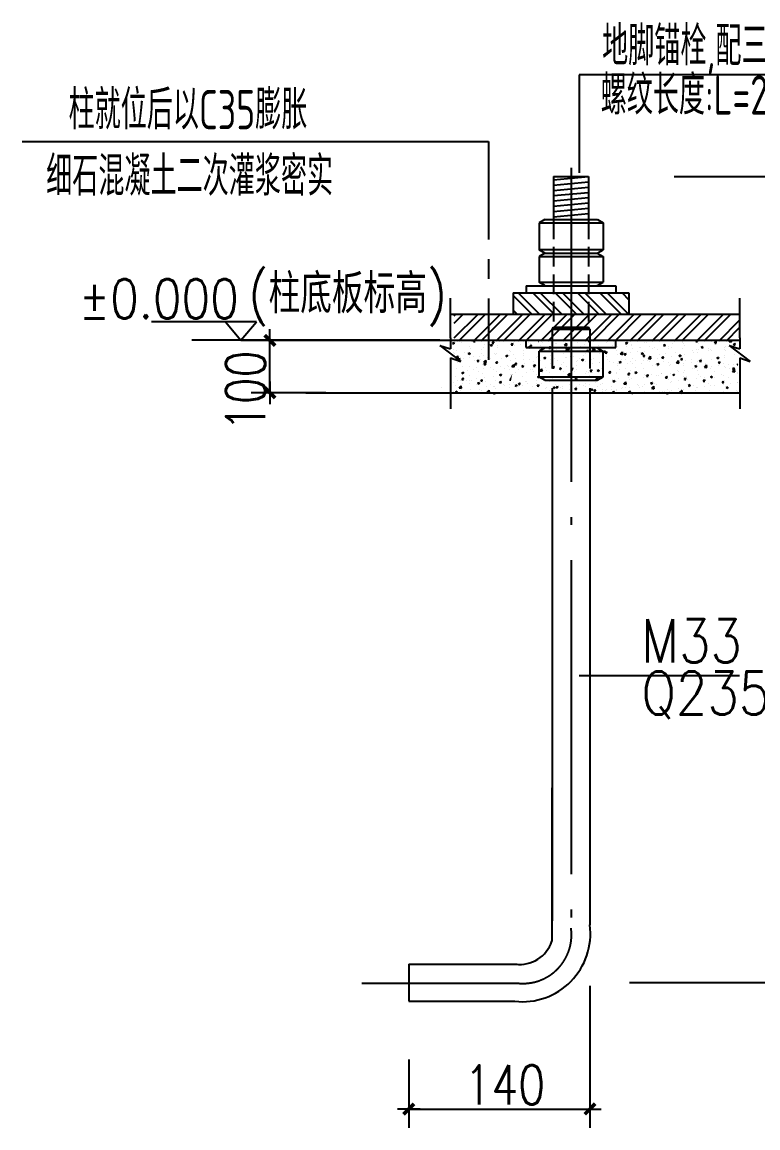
# Model space of a CAD drawing. Extents: x 2072855 to 2883818, y 17306032 to 17674225.
# Drawn here: x 2236136 to 2245516, y 17518209 to 17532295 of the extents above; entities that cross this region are included whole.
import ezdxf
from ezdxf.enums import TextEntityAlignment as Align

# ---------------------------------------------------------------- set-up
doc = ezdxf.new("R2010")
doc.units = 0
doc.header["$LTSCALE"] = 1000
doc.header["$MEASUREMENT"] = 0
for name, pattern in [('CENTER', [2, 1.25, -0.25, 0.25, -0.25]), ('CENTER3', [5, 4, -0.45, 0.1, -0.45]), ('DASH', [0.35, 0.25, -0.1]), ('DASHED', [0.75, 0.5, -0.25])]:
    doc.linetypes.add(name, pattern=pattern)
for name, color, linetype in [('1', 7, 'Continuous'), ('9', 7, 'Continuous'), ('DIMS', 3, 'Continuous'), ('HIDEN', 5, 'DASHED'), ('LAYER3', 3, 'CENTER'), ('PUB_DIM', 161, 'Continuous'), ('PUB_TEXT', 7, 'Continuous')]:
    doc.layers.add(name, color=color, linetype=linetype)
doc.styles.add('_HZDX', font='txt.shx', dxfattribs={"width": 0.8, "bigfont": 'HZDX.shx'})
doc.styles.add('_HZTXT', font='txt.shx', dxfattribs={"width": 0.8, "bigfont": 'hztxt.shx'})
doc.styles.add('TSSD_REIN', font='tssdeng.shx', dxfattribs={"width": 0.7, "bigfont": 'tssdchn.shx'})

# ---------------------------------------------------------------- blocks, each defined once
blk = doc.blocks.new('_DIMX')
blk.add_line((-150, 0), (150, 0))
at = {"const_width": 50}
blk.add_lwpolyline([(-70, -70), (70, 70)], dxfattribs=at)
blk = doc.blocks.new('*X270')
at = {"color": 0}
for p, q in [((371.2, 714.86), (374.74, 718.39)), ((371.2, 717.69), (371.91, 718.39)), ((372.15, 714.39), (376.15, 718.39)), ((374.98, 714.39), (378.98, 718.39)), ((376.4, 714.39), (380.4, 718.39)), ((379.23, 714.39), (383.23, 718.39)), ((380.64, 714.39), (384.64, 718.39)), ((383.47, 714.39), (387.47, 718.39)), ((384.88, 714.39), (388.88, 718.39)), ((387.71, 714.39), (391.71, 718.39)), ((389.13, 714.39), (393.13, 718.39)), ((391.95, 714.39), (393.2, 715.64))]:
    blk.add_line(p, q, dxfattribs=at)
blk = doc.blocks.new('*X269')
at = {"color": 0}
for p, q in [((405.35, 732.04), (409.83, 736.51)), ((405.35, 736.28), (405.59, 736.51)), ((405.35, 734.87), (407, 736.51)), ((406.24, 731.51), (411.24, 736.51)), ((409.07, 731.51), (414.07, 736.51)), ((410.49, 731.51), (415.49, 736.51)), ((413.31, 731.51), (418.31, 736.51)), ((414.73, 731.51), (419.73, 736.51)), ((417.56, 731.51), (422.56, 736.51)), ((418.97, 731.51), (423.97, 736.51)), ((421.8, 731.51), (426.8, 736.51)), ((423.21, 731.51), (428.21, 736.51)), ((426.04, 731.51), (431.04, 736.51)), ((427.46, 731.51), (432.46, 736.51)), ((430.29, 731.51), (435.29, 736.51)), ((431.7, 731.51), (436.7, 736.51)), ((434.53, 731.51), (439.53, 736.51)), ((435.94, 731.51), (440.94, 736.51)), ((438.77, 731.51), (443.77, 736.51)), ((440.18, 731.51), (445.18, 736.51)), ((443.01, 731.51), (448.01, 736.51)), ((444.43, 731.51), (449.43, 736.51)), ((447.26, 731.51), (452.26, 736.51)), ((448.67, 731.51), (453.67, 736.51)), ((451.5, 731.51), (456.5, 736.51)), ((452.91, 731.51), (457.91, 736.51)), ((455.74, 731.51), (459.66, 735.43)), ((457.16, 731.51), (459.66, 734.01))]:
    blk.add_line(p, q, dxfattribs=at)
blk = doc.blocks.new('ARROW')
at = {"layer": 'DIMS'}
blk.add_solid([(0, 0), (1.5, 0.2), (1.5, -0.2)], dxfattribs=at)
blk = doc.blocks.new('BROKENTAG')
at = {"layer": 'DIMS'}
for p, q in [((-0.85, 0), (-3, 0)), ((1.5, 2), (-1.5, -2)), ((-0.85, 0), (-1.5, -2)), ((1.5, 2), (0.85, 0)), ((3, 0), (0.85, 0))]:
    blk.add_line(p, q, dxfattribs=at)

msp = doc.modelspace()

# ---------------------------------------------------------------- linework, layer by layer
at = {"color": 0}
for p, q in [((2241623.7, 17528206.3), (2241647.1, 17528215.3)), ((2241623.7, 17528206.3), (2241640.3, 17528195.1)), ((2241640.4, 17528195), (2241647.1, 17528215.3)), ((2241653.8, 17528196.7), (2241653.8, 17528196.7)), ((2241682.1, 17528221.8), (2241682.1, 17528221.8)), ((2241737.6, 17528207.7), (2241737.6, 17528207.7)), ((2241755.2, 17528229.7), (2241755.2, 17528229.7)), ((2241835.4, 17528156.2), (2241835.4, 17528156.2)), ((2241849.9, 17528133.9), (2241849.9, 17528133.9)), ((2241864.5, 17528224.4), (2241864.5, 17528224.4)), ((2241889.8, 17528227.1), (2241892.2, 17528229.9)), ((2241889.8, 17528227.1), (2241909.8, 17528225.4)), ((2241909.8, 17528225.3), (2241909, 17528229.9)), ((2242019.1, 17528155.3), (2242019.1, 17528155.3)), ((2242030.7, 17528189.7), (2242030.7, 17528189.7)), ((2242104.9, 17528179.5), (2242128.4, 17528188.5)), ((2242104.9, 17528179.5), (2242121.6, 17528168.2)), ((2242121.6, 17528168.2), (2242128.4, 17528188.4)), ((2242130, 17528206.1), (2242146.1, 17528225.3)), ((2242130, 17528206.1), (2242150, 17528204.3)), ((2242150, 17528204.3), (2242146.2, 17528225.3)), ((2242193, 17528180.4), (2242193, 17528180.4)), ((2242198.5, 17528147.9), (2242198.5, 17528147.9)), ((2242226, 17528223.2), (2242226, 17528223.2)), ((2242364.9, 17528204), (2242364.9, 17528204)), ((2242370.2, 17528185.1), (2242386.3, 17528204.3)), ((2242370.2, 17528185.1), (2242390.2, 17528183.3)), ((2242390.2, 17528183.3), (2242386.4, 17528204.3)), ((2242410, 17528175.7), (2242410, 17528175.7)), ((2242415.4, 17528223.9), (2242415.4, 17528223.9)), ((2242493.9, 17528186.8), (2242493.9, 17528186.8)), ((2242534.1, 17528225.5), (2242534.1, 17528225.5)), ((2242549.2, 17528139.6), (2242549.2, 17528139.6)), ((2242586.2, 17528152.6), (2242609.7, 17528161.6)), ((2242586.2, 17528152.6), (2242602.9, 17528141.4)), ((2242594.2, 17528216.4), (2242594.2, 17528216.4)), ((2242602.9, 17528141.4), (2242609.7, 17528161.6)), ((2242610.4, 17528164.1), (2242626.5, 17528183.3)), ((2242610.4, 17528164.1), (2242630.4, 17528162.3)), ((2242620.7, 17528203.5), (2242620.7, 17528203.5)), ((2242630.4, 17528162.3), (2242626.6, 17528183.3)), ((2242704, 17528139.1), (2242704, 17528139.1)), ((2242713.5, 17528229.9), (2242721.1, 17528228.8)), ((2242721.1, 17528228.7), (2242721, 17528229.9)), ((2242744.5, 17528173.1), (2242744.5, 17528173.1)), ((2242773, 17528208.8), (2242773, 17528208.8)), ((2242850.6, 17528143), (2242866.7, 17528162.3)), ((2242850.6, 17528143), (2242870.6, 17528141.3)), ((2242870.6, 17528141.3), (2242866.8, 17528162.3)), ((2242875.9, 17528162.7), (2242875.9, 17528162.7)), ((2242939.8, 17528206.6), (2242939.8, 17528206.6)), ((2242951.8, 17528201.3), (2242951.8, 17528201.3)), ((2243045.1, 17528184.1), (2243045.1, 17528184.1)), ((2243048.7, 17528177.9), (2243074.8, 17528205.1)), ((2243048.7, 17528177.9), (2243078.5, 17528173.3)), ((2243067.5, 17528125.8), (2243090.9, 17528134.8)), ((2243078.5, 17528173.3), (2243074.8, 17528205.1)), ((2243084.2, 17528114.6), (2243091, 17528134.8)), ((2243090.8, 17528122), (2243106.9, 17528141.3)), ((2243110.8, 17528120.3), (2243107, 17528141.3)), ((2243130.5, 17528193.7), (2243130.5, 17528193.7)), ((2243166.3, 17528154.8), (2243166.3, 17528154.8)), ((2243219, 17528209.2), (2243219, 17528209.2)), ((2243250.1, 17528165.9), (2243250.1, 17528165.9)), ((2243309.3, 17528186.1), (2243309.3, 17528186.1)), ((2243354.6, 17528229.9), (2243365.5, 17528222.6)), ((2243365.6, 17528222.6), (2243368, 17528229.9)), ((2243376.9, 17528182.5), (2243376.9, 17528182.5)), ((2243406.1, 17528122.5), (2243432.2, 17528149.7)), ((2243435.9, 17528117.9), (2243432.2, 17528149.7)), ((2243488.1, 17528178.6), (2243488.1, 17528178.6)), ((2243556, 17528142.8), (2243556, 17528142.8)), ((2243588.4, 17528210.4), (2243588.4, 17528210.4)), ((2243666.8, 17528171), (2243666.8, 17528171)), ((2243672.3, 17528221.4), (2243672.3, 17528221.4)), ((2243707.2, 17528140.9), (2243707.2, 17528140.9)), ((2243729.9, 17528167.9), (2243729.9, 17528167.9)), ((2243830.1, 17528207), (2243853.6, 17528216)), ((2243830.1, 17528207), (2243846.8, 17528195.8)), ((2243845.6, 17528163.5), (2243845.6, 17528163.5)), ((2243846.8, 17528195.8), (2243853.6, 17528216)), ((2243901.9, 17528191.4), (2243901.9, 17528191.4)), ((2243902.5, 17528174.4), (2243902.5, 17528174.4)), ((2243922.5, 17528133.9), (2243922.5, 17528133.9)), ((2244006.3, 17528144.9), (2244006.3, 17528144.9)), ((2244024.4, 17528155.9), (2244024.4, 17528155.9)), ((2244071, 17528212.9), (2244071, 17528212.9)), ((2244097.8, 17528207.9), (2244097.8, 17528207.9)), ((2244133.1, 17528161.6), (2244133.1, 17528161.6)), ((2244178, 17528134.4), (2244178, 17528134.4)), ((2244203.1, 17528148.4), (2244203.1, 17528148.4)), ((2244311.4, 17528180.2), (2244334.8, 17528189.2)), ((2244311.4, 17528180.2), (2244328.1, 17528169)), ((2244328.1, 17528168.9), (2244334.9, 17528189.2)), ((2244344.6, 17528189.5), (2244344.6, 17528189.5)), ((2244373.3, 17528167.9), (2244373.3, 17528167.9)), ((2244381.9, 17528140.8), (2244381.9, 17528140.8)), ((2244412.8, 17528150.1), (2244412.8, 17528150.1)), ((2244428.5, 17528200.5), (2244428.5, 17528200.5)), ((2244555.3, 17528217.2), (2244555.3, 17528217.2)), ((2244560.7, 17528133.3), (2244560.7, 17528133.3)), ((2244568.6, 17528201.5), (2244568.6, 17528201.5)), ((2244582, 17528171.5), (2244582, 17528171.5)), ((2244725.7, 17528226.8), (2244728.3, 17528229.9)), ((2244725.7, 17528226.8), (2244745.7, 17528225.1)), ((2244745.8, 17528225.1), (2244744.9, 17528229.9)), ((2244755.9, 17528196.6), (2244755.9, 17528196.6)), ((2244792.7, 17528153.4), (2244816.1, 17528162.4)), ((2244792.7, 17528153.4), (2244809.3, 17528142.1)), ((2244809.4, 17528142.1), (2244816.2, 17528162.4)), ((2244889.4, 17528140.7), (2244889.4, 17528140.7)), ((2244927.9, 17528220.2), (2244927.9, 17528220.2)), ((2244965.9, 17528205.8), (2244982, 17528225.1)), ((2244965.9, 17528205.8), (2244985.9, 17528204.1)), ((2244986, 17528204), (2244982.1, 17528225)), ((2245087.1, 17528151.3), (2245087.1, 17528151.3)), ((2245100.9, 17528168.5), (2245100.9, 17528168.5)), ((2245148.7, 17528227), (2245151.5, 17528229.9)), ((2245148.7, 17528227), (2245178.5, 17528222.4)), ((2245178.5, 17528222.4), (2245177.7, 17528229.9)), ((2245184.7, 17528179.6), (2245184.7, 17528179.6)), ((2245206.1, 17528184.8), (2245222.2, 17528204)), ((2245206.1, 17528184.8), (2245226.1, 17528183)), ((2245226.2, 17528183), (2245222.3, 17528204)), ((2241635.2, 17528083), (2241635.2, 17528083)), ((2241640.1, 17528122.7), (2241640.1, 17528122.7)), ((2241649.5, 17528075.6), (2241649.5, 17528075.6)), ((2241663.5, 17528018), (2241689.6, 17528045.2)), ((2241663.5, 17528018), (2241693.3, 17528013.4)), ((2241673.9, 17527998.8), (2241673.9, 17527998.8)), ((2241678, 17528110.3), (2241678, 17528110.3)), ((2241693.3, 17528013.4), (2241689.6, 17528045.2)), ((2241696, 17527996.2), (2241712.2, 17528015.5)), ((2241696, 17527996.2), (2241716.1, 17527994.5)), ((2241705.8, 17528038), (2241705.8, 17528038)), ((2241716.1, 17527994.5), (2241712.2, 17528015.4)), ((2241768, 17528005.5), (2241768, 17528005.5)), ((2241776.4, 17528092.3), (2241776.4, 17528092.3)), ((2241813.9, 17528075.4), (2241813.9, 17528075.4)), ((2241823.6, 17528071.5), (2241847, 17528080.5)), ((2241823.6, 17528071.5), (2241840.2, 17528060.2)), ((2241840.3, 17528060.2), (2241847, 17528080.4)), ((2241845.8, 17528022.4), (2241845.8, 17528022.4)), ((2241884.5, 17528030.5), (2241884.5, 17528030.5)), ((2241936.2, 17527975.2), (2241952.4, 17527994.5)), ((2241956.3, 17527973.4), (2241952.4, 17527994.4)), ((2241963.3, 17528039), (2241963.3, 17528039)), ((2241983.6, 17527999.1), (2241983.6, 17527999.1)), ((2241987.9, 17528120.2), (2241987.9, 17528120.2)), ((2241992.7, 17528067.9), (2241992.7, 17528067.9)), ((2242015, 17528043.9), (2242015, 17528043.9)), ((2242063.3, 17528022.9), (2242063.3, 17528022.9)), ((2242071.7, 17528131.2), (2242071.7, 17528131.2)), ((2242110.4, 17528015.8), (2242110.4, 17528015.8)), ((2242158.6, 17528072.5), (2242158.6, 17528072.5)), ((2242171.5, 17528060.3), (2242171.5, 17528060.3)), ((2242188.9, 17528069), (2242188.9, 17528069)), ((2242242.1, 17528015.4), (2242242.1, 17528015.4)), ((2242304.8, 17528044.6), (2242328.3, 17528053.6)), ((2242304.8, 17528044.6), (2242321.5, 17528033.4)), ((2242321.5, 17528033.4), (2242328.3, 17528053.6)), ((2242321.9, 17528043.7), (2242321.9, 17528043.7)), ((2242350.2, 17528052.8), (2242350.2, 17528052.8)), ((2242353.9, 17528106), (2242353.9, 17528106)), ((2242360.9, 17528092.5), (2242360.9, 17528092.5)), ((2242405.8, 17528054.7), (2242405.8, 17528054.7)), ((2242420.8, 17528007.8), (2242420.8, 17528007.8)), ((2242526, 17528002.5), (2242526, 17528002.5)), ((2242529, 17528045.2), (2242529, 17528045.2)), ((2242530, 17528114), (2242530, 17528114)), ((2242532.6, 17528071.4), (2242532.6, 17528071.4)), ((2242599.6, 17528000.2), (2242599.6, 17528000.2)), ((2242699.9, 17528027.6), (2242699.9, 17528027.6)), ((2242707.8, 17528037.7), (2242707.8, 17528037.7)), ((2242744.1, 17528099.2), (2242744.1, 17528099.2)), ((2242778.4, 17527992.7), (2242778.4, 17527992.7)), ((2242786.1, 17528017.8), (2242809.6, 17528026.8)), ((2242786.1, 17528017.8), (2242802.8, 17528006.6)), ((2242802.8, 17528006.6), (2242809.6, 17528026.8)), ((2242827.9, 17528110.3), (2242827.9, 17528110.3)), ((2242866.7, 17527994.9), (2242866.7, 17527994.9)), ((2242871.8, 17528051.2), (2242871.8, 17528051.2)), ((2242886.5, 17528030.1), (2242886.5, 17528030.1)), ((2242926, 17528006.8), (2242926, 17528006.8)), ((2242954.8, 17528127), (2242954.8, 17528127)), ((2243041, 17528072.6), (2243041, 17528072.6)), ((2243065.3, 17528022.6), (2243065.3, 17528022.6)), ((2243067.5, 17528125.8), (2243084.1, 17528114.6)), ((2243078.2, 17528022.7), (2243078.2, 17528022.7)), ((2243090.8, 17528122), (2243110.8, 17528120.3)), ((2243121.3, 17528040.3), (2243121.3, 17528040.3)), ((2243162, 17528033.8), (2243162, 17528033.8)), ((2243214.9, 17528097.7), (2243214.9, 17528097.7)), ((2243244.1, 17528015), (2243244.1, 17528015)), ((2243267.4, 17527991), (2243290.8, 17528000)), ((2243267.4, 17527991), (2243284, 17527979.8)), ((2243284.1, 17527979.7), (2243290.9, 17528000)), ((2243288.8, 17528050.5), (2243288.8, 17528050.5)), ((2243316.6, 17528073.9), (2243316.6, 17528073.9)), ((2243331, 17528101), (2243347.1, 17528120.3)), ((2243331, 17528101), (2243351, 17528099.3)), ((2243351, 17528099.2), (2243347.2, 17528120.2)), ((2243382.8, 17528009.8), (2243382.8, 17528009.8)), ((2243386.9, 17528121.3), (2243386.9, 17528121.3)), ((2243396.8, 17528000.3), (2243396.8, 17528000.3)), ((2243406.1, 17528122.5), (2243435.9, 17528117.9)), ((2243422.8, 17528007.5), (2243422.8, 17528007.5)), ((2243500.3, 17528078.3), (2243500.3, 17528078.3)), ((2243511.9, 17528107.4), (2243511.9, 17528107.4)), ((2243548.8, 17528099), (2243572.2, 17528108)), ((2243548.8, 17528099), (2243565.4, 17528087.8)), ((2243551.9, 17528031.3), (2243551.9, 17528031.3)), ((2243565.4, 17528087.7), (2243572.2, 17528108)), ((2243571.2, 17528080), (2243587.3, 17528099.2)), ((2243571.2, 17528080), (2243591.2, 17528078.3)), ((2243584.2, 17528089.3), (2243584.2, 17528089.3)), ((2243591.2, 17528078.2), (2243587.4, 17528099.2)), ((2243592.1, 17528033.8), (2243592.1, 17528033.8)), ((2243601.6, 17527999.9), (2243601.6, 17527999.9)), ((2243711, 17528106), (2243711, 17528106)), ((2243725.9, 17528056.4), (2243725.9, 17528056.4)), ((2243763.5, 17528067.1), (2243789.6, 17528094.3)), ((2243763.5, 17528067.1), (2243793.3, 17528062.5)), ((2243780.4, 17527992.4), (2243780.4, 17527992.4)), ((2243787.4, 17528067.4), (2243787.4, 17528067.4)), ((2243793.3, 17528062.4), (2243789.6, 17528094.2)), ((2243811.4, 17528059), (2243827.5, 17528078.2)), ((2243811.4, 17528059), (2243831.4, 17528057.2)), ((2243831.4, 17528057.2), (2243827.6, 17528078.2)), ((2243834.4, 17528001.8), (2243834.4, 17528001.8)), ((2243897.8, 17528080), (2243897.8, 17528080)), ((2243918.2, 17528012.8), (2243918.2, 17528012.8)), ((2243982.7, 17528100.9), (2243982.7, 17528100.9)), ((2244030, 17528072.2), (2244053.5, 17528081.2)), ((2244030, 17528072.2), (2244046.7, 17528061)), ((2244045.1, 17528029.5), (2244045.1, 17528029.5)), ((2244046.7, 17528060.9), (2244053.5, 17528081.2)), ((2244051.6, 17528038), (2244067.7, 17528057.2)), ((2244051.6, 17528038), (2244071.6, 17528036.2)), ((2244067, 17528101.4), (2244067, 17528101.4)), ((2244071.6, 17528036.2), (2244067.8, 17528057.2)), ((2244120.9, 17528011.7), (2244147, 17528038.8)), ((2244120.9, 17528011.7), (2244150.7, 17528007)), ((2244150.7, 17528007), (2244147, 17528038.8)), ((2244236.8, 17528015), (2244236.8, 17528015)), ((2244240.9, 17528126.5), (2244240.9, 17528126.5)), ((2244256.5, 17528057.4), (2244256.5, 17528057.4)), ((2244291.8, 17528017), (2244307.9, 17528036.2)), ((2244291.8, 17528017), (2244311.8, 17528015.2)), ((2244305.9, 17528017.2), (2244305.9, 17528017.2)), ((2244311.8, 17528015.2), (2244308, 17528036.2)), ((2244340.4, 17528068.4), (2244340.4, 17528068.4)), ((2244408.8, 17528038.6), (2244408.8, 17528038.6)), ((2244467.2, 17528085.1), (2244467.2, 17528085.1)), ((2244501.2, 17528050.7), (2244501.2, 17528050.7)), ((2244511.3, 17528045.4), (2244534.7, 17528054.4)), ((2244511.3, 17528045.4), (2244528, 17528034.1)), ((2244528, 17528034.1), (2244534.8, 17528054.3)), ((2244532, 17527995.9), (2244548.1, 17528015.2)), ((2244532, 17527995.9), (2244552, 17527994.2)), ((2244552, 17527994.2), (2244548.2, 17528015.2)), ((2244577.9, 17528060), (2244577.9, 17528060)), ((2244674.4, 17527991.9), (2244674.4, 17527991.9)), ((2244678.7, 17528113), (2244678.7, 17528113)), ((2244696.5, 17528084.3), (2244696.5, 17528084.3)), ((2244739.4, 17528125.7), (2244739.4, 17528125.7)), ((2244751.9, 17528085.2), (2244751.9, 17528085.2)), ((2244762.5, 17528124), (2244762.5, 17528124)), ((2244772.2, 17527974.9), (2244788.3, 17527994.2)), ((2244792.2, 17527973.2), (2244788.4, 17527994.1)), ((2244801.3, 17528008.6), (2244801.3, 17528008.6)), ((2244891.8, 17528117.8), (2244891.8, 17528117.8)), ((2244918.2, 17528118.2), (2244918.2, 17528118.2)), ((2244919.7, 17527997.3), (2244919.7, 17527997.3)), ((2244923.8, 17528108.7), (2244923.8, 17528108.7)), ((2244992.6, 17528018.5), (2245016, 17528027.5)), ((2244992.6, 17528018.5), (2245009.2, 17528007.3)), ((2245009.3, 17528007.3), (2245016.1, 17528027.5)), ((2245012.8, 17528036.5), (2245012.8, 17528036.5)), ((2245088.9, 17528018.7), (2245088.9, 17528018.7)), ((2245093, 17528130.2), (2245093, 17528130.2)), ((2245096.6, 17528047.5), (2245096.6, 17528047.5)), ((2245097, 17528110.6), (2245097, 17528110.6)), ((2245223.4, 17528064.2), (2245223.4, 17528064.2)), ((2241669.8, 17527887.4), (2241669.8, 17527887.4)), ((2241688.3, 17527960.2), (2241688.3, 17527960.2)), ((2241747.3, 17527905.2), (2241747.3, 17527905.2)), ((2241811.7, 17527856), (2241811.7, 17527856)), ((2241841.8, 17527910.9), (2241841.8, 17527910.9)), ((2241895.5, 17527867), (2241895.5, 17527867)), ((2241899.8, 17527988.1), (2241899.8, 17527988.1)), ((2241926.1, 17527897.7), (2241926.1, 17527897.7)), ((2241936.2, 17527975.2), (2241956.3, 17527973.5)), ((2242010.9, 17527932.4), (2242010.9, 17527932.4)), ((2242020.9, 17527962.6), (2242047, 17527989.8)), ((2242020.9, 17527962.6), (2242050.7, 17527958)), ((2242022.3, 17527883.7), (2242022.3, 17527883.7)), ((2242023.5, 17527936.6), (2242046.9, 17527945.6)), ((2242023.5, 17527936.6), (2242040.1, 17527925.4)), ((2242040.1, 17527925.4), (2242046.9, 17527945.6)), ((2242050.7, 17527957.9), (2242047, 17527989.7)), ((2242104.8, 17527890.1), (2242104.8, 17527890.1)), ((2242144.8, 17527872.7), (2242144.8, 17527872.7)), ((2242176.4, 17527954.2), (2242192.6, 17527973.4)), ((2242176.4, 17527954.2), (2242196.5, 17527952.4)), ((2242184.9, 17527957.5), (2242184.9, 17527957.5)), ((2242196.5, 17527952.4), (2242192.6, 17527973.4)), ((2242233.8, 17527911.6), (2242233.8, 17527911.6)), ((2242283.6, 17527882.6), (2242283.6, 17527882.6)), ((2242317.7, 17527922.6), (2242317.7, 17527922.6)), ((2242340.1, 17527906.2), (2242340.1, 17527906.2)), ((2242352.7, 17527869.6), (2242352.7, 17527869.6)), ((2242356.8, 17527981.1), (2242356.8, 17527981.1)), ((2242378.3, 17527907.2), (2242404.4, 17527934.3)), ((2242378.3, 17527907.2), (2242408.1, 17527902.5)), ((2242408.1, 17527902.5), (2242404.4, 17527934.3)), ((2242416.6, 17527933.2), (2242432.8, 17527952.4)), ((2242416.6, 17527933.2), (2242436.7, 17527931.4)), ((2242436.7, 17527931.4), (2242432.8, 17527952.4)), ((2242444.5, 17527939.3), (2242444.5, 17527939.3)), ((2242462.4, 17527875), (2242462.4, 17527875)), ((2242504.7, 17527909.8), (2242528.2, 17527918.8)), ((2242504.7, 17527909.8), (2242521.4, 17527898.6)), ((2242521.4, 17527898.5), (2242528.2, 17527918.8)), ((2242521.9, 17527891), (2242521.9, 17527891)), ((2242535.4, 17527939.8), (2242535.4, 17527939.8)), ((2242615.6, 17527866.2), (2242615.6, 17527866.2)), ((2242641.1, 17527867.5), (2242641.1, 17527867.5)), ((2242656, 17527967.2), (2242656, 17527967.2)), ((2242656.8, 17527912.2), (2242673, 17527931.4)), ((2242656.8, 17527912.2), (2242676.9, 17527910.4)), ((2242676.9, 17527910.4), (2242673, 17527931.4)), ((2242695.8, 17527916.1), (2242695.8, 17527916.1)), ((2242730.7, 17527973.3), (2242730.7, 17527973.3)), ((2242735.7, 17527851.7), (2242761.8, 17527878.9)), ((2242735.7, 17527851.7), (2242765.5, 17527847.1)), ((2242739.8, 17527978.2), (2242739.8, 17527978.2)), ((2242765.5, 17527847.1), (2242761.8, 17527878.9)), ((2242778.6, 17527862.8), (2242778.6, 17527862.8)), ((2242810.9, 17527899.8), (2242810.9, 17527899.8)), ((2242819.9, 17527859.9), (2242819.9, 17527859.9)), ((2242867.8, 17527939.7), (2242867.8, 17527939.7)), ((2242897, 17527891.2), (2242913.2, 17527910.4)), ((2242897, 17527891.2), (2242917.1, 17527889.4)), ((2242917.1, 17527889.4), (2242913.2, 17527910.4)), ((2242957.1, 17527985.1), (2242957.1, 17527985.1)), ((2242986, 17527883), (2243009.4, 17527892)), ((2242986, 17527883), (2243002.7, 17527871.8)), ((2242990.1, 17527890.6), (2242990.1, 17527890.6)), ((2242998.7, 17527852.3), (2242998.7, 17527852.3)), ((2243002.7, 17527871.7), (2243009.5, 17527892)), ((2243006.2, 17527933.3), (2243006.2, 17527933.3)), ((2243036.9, 17527961.1), (2243036.9, 17527961.1)), ((2243073.9, 17527901.7), (2243073.9, 17527901.7)), ((2243135.9, 17527977.6), (2243135.9, 17527977.6)), ((2243137.2, 17527870.1), (2243153.4, 17527889.4)), ((2243137.2, 17527870.1), (2243157.3, 17527868.4)), ((2243157.3, 17527868.4), (2243153.4, 17527889.4)), ((2243200.7, 17527918.4), (2243200.7, 17527918.4)), ((2243201.5, 17527966.8), (2243201.5, 17527966.8)), ((2243206.8, 17527874.8), (2243206.8, 17527874.8)), ((2243210.8, 17527986.3), (2243210.8, 17527986.3)), ((2243314.7, 17527970), (2243314.7, 17527970)), ((2243377.4, 17527849.1), (2243393.6, 17527868.4)), ((2243378.7, 17527898.4), (2243378.7, 17527898.4)), ((2243397.5, 17527847.3), (2243393.6, 17527868.3)), ((2243412.2, 17527946.2), (2243412.2, 17527946.2)), ((2243467.3, 17527856.2), (2243490.7, 17527865.2)), ((2243467.3, 17527856.2), (2243483.9, 17527844.9)), ((2243484, 17527844.9), (2243490.8, 17527865.1)), ((2243493.5, 17527962.5), (2243493.5, 17527962.5)), ((2243496.1, 17527957.3), (2243496.1, 17527957.3)), ((2243524.7, 17527883.1), (2243524.7, 17527883.1)), ((2243547.9, 17527919.8), (2243547.9, 17527919.8)), ((2243622.9, 17527974), (2243622.9, 17527974)), ((2243672.2, 17527954.9), (2243672.2, 17527954.9)), ((2243720, 17527916.6), (2243720, 17527916.6)), ((2243721.8, 17527944.9), (2243721.8, 17527944.9)), ((2243746.3, 17527869.7), (2243746.3, 17527869.7)), ((2243748.6, 17527964.2), (2243772.1, 17527973.2)), ((2243748.6, 17527964.2), (2243765.3, 17527952.9)), ((2243765.3, 17527952.9), (2243772.1, 17527973.2)), ((2243830.1, 17527880.8), (2243830.1, 17527880.8)), ((2243851, 17527947.4), (2243851, 17527947.4)), ((2243889.7, 17527857), (2243889.7, 17527857)), ((2243893.7, 17527968.5), (2243893.7, 17527968.5)), ((2243915.3, 17527950.2), (2243915.3, 17527950.2)), ((2243957, 17527897.5), (2243957, 17527897.5)), ((2243959.2, 17527984.8), (2243959.2, 17527984.8)), ((2244029.8, 17527939.8), (2244029.8, 17527939.8)), ((2244058.8, 17527878.4), (2244058.8, 17527878.4)), ((2244062.9, 17527989.9), (2244062.9, 17527989.9)), ((2244110.6, 17527983.7), (2244110.6, 17527983.7)), ((2244137.9, 17527977.3), (2244137.9, 17527977.3)), ((2244168.4, 17527925.3), (2244168.4, 17527925.3)), ((2244208.5, 17527932.3), (2244208.5, 17527932.3)), ((2244229.9, 17527937.4), (2244253.4, 17527946.4)), ((2244229.9, 17527937.4), (2244246.6, 17527926.1)), ((2244232.8, 17527903.5), (2244232.8, 17527903.5)), ((2244246.6, 17527926.1), (2244253.4, 17527946.3)), ((2244252.3, 17527936.3), (2244252.3, 17527936.3)), ((2244316.7, 17527969.7), (2244316.7, 17527969.7)), ((2244379.1, 17527953), (2244379.1, 17527953)), ((2244387.3, 17527924.7), (2244387.3, 17527924.7)), ((2244404.7, 17527927.1), (2244404.7, 17527927.1)), ((2244478.3, 17527956.2), (2244504.4, 17527983.4)), ((2244478.3, 17527956.2), (2244508.1, 17527951.6)), ((2244487.4, 17527850.9), (2244487.4, 17527850.9)), ((2244495.5, 17527962.1), (2244495.5, 17527962.1)), ((2244508.1, 17527951.6), (2244504.4, 17527983.4)), ((2244566.1, 17527917.2), (2244566.1, 17527917.2)), ((2244573.9, 17527948.6), (2244573.9, 17527948.6)), ((2244586.3, 17527859.8), (2244586.3, 17527859.8)), ((2244590.6, 17527980.9), (2244590.6, 17527980.9)), ((2244674.2, 17527954.6), (2244674.2, 17527954.6)), ((2244682.7, 17527884.5), (2244682.7, 17527884.5)), ((2244711.2, 17527910.5), (2244734.6, 17527919.5)), ((2244711.2, 17527910.5), (2244727.8, 17527899.3)), ((2244713.2, 17527876.5), (2244713.2, 17527876.5)), ((2244727.9, 17527899.3), (2244734.7, 17527919.5)), ((2244743.7, 17527862.2), (2244743.7, 17527862.2)), ((2244744.8, 17527909.6), (2244744.8, 17527909.6)), ((2244747.8, 17527973.7), (2244747.8, 17527973.7)), ((2244772.2, 17527974.9), (2244792.2, 17527973.2)), ((2244835.7, 17527900.8), (2244861.8, 17527928)), ((2244835.7, 17527900.8), (2244865.5, 17527896.2)), ((2244853, 17527947), (2244853, 17527947)), ((2244865.5, 17527896.1), (2244861.8, 17527928)), ((2244878, 17527918), (2244878, 17527918)), ((2244915.7, 17527885.8), (2244915.7, 17527885.8)), ((2244923.6, 17527902.1), (2244923.6, 17527902.1)), ((2244924.7, 17527904.4), (2244924.7, 17527904.4)), ((2245008.5, 17527915.4), (2245008.5, 17527915.4)), ((2245012.4, 17527953.9), (2245028.5, 17527973.2)), ((2245012.4, 17527953.9), (2245032.4, 17527952.2)), ((2245032.4, 17527952.1), (2245028.6, 17527973.1)), ((2245031.8, 17527939.5), (2245031.8, 17527939.5)), ((2245073.3, 17527951.5), (2245073.3, 17527951.5)), ((2245084.8, 17527907.2), (2245084.8, 17527907.2)), ((2245102.4, 17527894.5), (2245102.4, 17527894.5)), ((2245135.3, 17527932.1), (2245135.3, 17527932.1)), ((2245153.5, 17527878), (2245153.5, 17527878)), ((2245192.5, 17527883.7), (2245215.9, 17527892.7)), ((2245192.5, 17527883.7), (2245209.1, 17527872.5)), ((2245193.1, 17527845.4), (2245219.2, 17527872.5)), ((2245209.2, 17527872.5), (2245215.9, 17527892.7)), ((2245210.5, 17527931.9), (2245210.5, 17527931.9)), ((2245222.9, 17527840.7), (2245219.2, 17527872.5)), ((2245252.6, 17527932.9), (2245260.1, 17527941.9)), ((2245252.6, 17527932.9), (2245260.1, 17527932.2)), ((2245258.7, 17527932.3), (2245258.7, 17527932.3)), ((2241665.8, 17527775.9), (2241665.8, 17527775.9)), ((2241682.1, 17527734.1), (2241682.1, 17527734.1)), ((2241723.6, 17527723.9), (2241723.6, 17527723.9)), ((2241742.1, 17527828.6), (2241765.5, 17527837.6)), ((2241742.1, 17527828.6), (2241758.7, 17527817.4)), ((2241742.5, 17527744.3), (2241758.7, 17527763.6)), ((2241742.5, 17527744.3), (2241762.5, 17527742.6)), ((2241754.2, 17527805.7), (2241754.2, 17527805.7)), ((2241762.6, 17527742.6), (2241758.7, 17527763.5)), ((2241758.8, 17527817.4), (2241765.6, 17527837.6)), ((2241807.4, 17527734.9), (2241807.4, 17527734.9)), ((2241834.4, 17527732.1), (2241834.4, 17527732.1)), ((2241837.7, 17527799.5), (2241837.7, 17527799.5)), ((2241860.9, 17527726.5), (2241860.9, 17527726.5)), ((2241934.2, 17527751.6), (2241934.2, 17527751.6)), ((2241949.5, 17527839.2), (2241949.5, 17527839.2)), ((2241982.7, 17527723.3), (2241998.9, 17527742.6)), ((2241982.7, 17527723.3), (2242002.7, 17527721.6)), ((2242002.8, 17527721.5), (2241998.9, 17527742.5)), ((2242002.8, 17527709.4), (2242002.8, 17527709.4)), ((2242006.9, 17527820.9), (2242006.9, 17527820.9)), ((2242029.7, 17527765.7), (2242029.7, 17527765.7)), ((2242039.6, 17527719), (2242039.6, 17527719)), ((2242145.7, 17527779.5), (2242145.7, 17527779.5)), ((2242176.7, 17527734.5), (2242176.7, 17527734.5)), ((2242180.8, 17527846), (2242180.8, 17527846)), ((2242218.4, 17527711.4), (2242218.4, 17527711.4)), ((2242222.9, 17527702.3), (2242239.1, 17527721.5)), ((2242223.3, 17527801.8), (2242246.8, 17527810.8)), ((2242223.3, 17527801.8), (2242240, 17527790.6)), ((2242225, 17527799.2), (2242225, 17527799.2)), ((2242229.6, 17527790.5), (2242229.6, 17527790.5)), ((2242243, 17527700.5), (2242239.1, 17527721.5)), ((2242240, 17527790.5), (2242246.8, 17527810.8)), ((2242348.7, 17527758.1), (2242348.7, 17527758.1)), ((2242356.4, 17527807.2), (2242356.4, 17527807.2)), ((2242420.3, 17527832.7), (2242420.3, 17527832.7)), ((2242517.8, 17527779.5), (2242517.8, 17527779.5)), ((2242548.2, 17527715.5), (2242548.2, 17527715.5)), ((2242563.6, 17527714), (2242563.6, 17527714)), ((2242567.9, 17527835.1), (2242567.9, 17527835.1)), ((2242651.7, 17527846.1), (2242651.7, 17527846.1)), ((2242690.5, 17527730.7), (2242690.5, 17527730.7)), ((2242691.7, 17527804.6), (2242691.7, 17527804.6)), ((2242704.6, 17527775), (2242728.1, 17527784)), ((2242704.6, 17527775), (2242721.3, 17527763.7)), ((2242721.3, 17527763.7), (2242728.1, 17527784)), ((2242743.5, 17527749), (2242743.5, 17527749)), ((2242859.6, 17527716.7), (2242859.6, 17527716.7)), ((2242863.7, 17527828.2), (2242863.7, 17527828.2)), ((2242902, 17527758.6), (2242902, 17527758.6)), ((2242938.8, 17527782.6), (2242938.8, 17527782.6)), ((2242985.8, 17527769.6), (2242985.8, 17527769.6)), ((2243028.8, 17527738.2), (2243028.8, 17527738.2)), ((2243032.8, 17527849.7), (2243032.8, 17527849.7)), ((2243093.1, 17527796.3), (2243119.2, 17527823.5)), ((2243093.1, 17527796.3), (2243122.9, 17527791.7)), ((2243112.6, 17527786.3), (2243112.6, 17527786.3)), ((2243122.9, 17527791.7), (2243119.2, 17527823.5)), ((2243134.1, 17527816.1), (2243134.1, 17527816.1)), ((2243177.5, 17527844.8), (2243177.5, 17527844.8)), ((2243185.9, 17527748.2), (2243209.3, 17527757.2)), ((2243185.9, 17527748.2), (2243202.6, 17527736.9)), ((2243202.6, 17527736.9), (2243209.4, 17527757.1)), ((2243202.7, 17527763.3), (2243202.7, 17527763.3)), ((2243324.1, 17527814.1), (2243324.1, 17527814.1)), ((2243329.4, 17527849.6), (2243329.4, 17527849.6)), ((2243356.2, 17527837.2), (2243356.2, 17527837.2)), ((2243374.6, 17527786.9), (2243374.6, 17527786.9)), ((2243377.4, 17527849.1), (2243397.5, 17527847.4)), ((2243408, 17527825.2), (2243408, 17527825.2)), ((2243446.7, 17527709.8), (2243446.7, 17527709.8)), ((2243450.5, 17527740.9), (2243476.6, 17527768)), ((2243450.5, 17527740.9), (2243480.3, 17527736.2)), ((2243480.3, 17527736.2), (2243476.6, 17527768)), ((2243534.8, 17527841.9), (2243534.8, 17527841.9)), ((2243535, 17527829.7), (2243535, 17527829.7)), ((2243543.8, 17527808.3), (2243543.8, 17527808.3)), ((2243617.6, 17527828.1), (2243633.8, 17527847.3)), ((2243617.6, 17527828.1), (2243637.7, 17527826.4)), ((2243637.7, 17527826.3), (2243633.8, 17527847.3)), ((2243658.2, 17527737.6), (2243658.2, 17527737.6)), ((2243667.2, 17527721.3), (2243690.6, 17527730.3)), ((2243667.2, 17527721.3), (2243683.8, 17527710.1)), ((2243683.9, 17527710.1), (2243690.7, 17527730.3)), ((2243706.2, 17527716.8), (2243706.2, 17527716.8)), ((2243713.7, 17527721.9), (2243713.7, 17527721.9)), ((2243713.8, 17527822.1), (2243713.8, 17527822.1)), ((2243717.7, 17527833.4), (2243717.7, 17527833.4)), ((2243742, 17527748.7), (2243742, 17527748.7)), ((2243807.9, 17527685.4), (2243834, 17527712.6)), ((2243837.7, 17527680.8), (2243834, 17527712.6)), ((2243857.8, 17527807.1), (2243874, 17527826.3)), ((2243857.8, 17527807.1), (2243877.9, 17527805.3)), ((2243868.9, 17527765.4), (2243868.9, 17527765.4)), ((2243877.9, 17527805.3), (2243874, 17527826.3)), ((2243885.6, 17527745.5), (2243885.6, 17527745.5)), ((2243892.5, 17527814.6), (2243892.5, 17527814.6)), ((2243901.5, 17527750.4), (2243901.5, 17527750.4)), ((2243948.5, 17527829.3), (2243972, 17527838.3)), ((2243948.5, 17527829.3), (2243965.2, 17527818.1)), ((2243965.2, 17527818.1), (2243972, 17527838.3)), ((2244054.8, 17527767), (2244054.8, 17527767)), ((2244071.3, 17527807), (2244071.3, 17527807)), ((2244080.4, 17527793.2), (2244080.4, 17527793.2)), ((2244096.8, 17527783.9), (2244096.8, 17527783.9)), ((2244098, 17527786.1), (2244114.2, 17527805.3)), ((2244098, 17527786.1), (2244118.1, 17527784.3)), ((2244118.1, 17527784.3), (2244114.2, 17527805.3)), ((2244164.2, 17527804.3), (2244164.2, 17527804.3)), ((2244177, 17527710.4), (2244177, 17527710.4)), ((2244228.7, 17527792.1), (2244228.7, 17527792.1)), ((2244250.1, 17527799.5), (2244250.1, 17527799.5)), ((2244291, 17527821), (2244291, 17527821)), ((2244292.1, 17527817.4), (2244292.1, 17527817.4)), ((2244338.2, 17527765.1), (2244354.4, 17527784.3)), ((2244338.2, 17527765.1), (2244358.3, 17527763.3)), ((2244358.3, 17527763.3), (2244354.4, 17527784.3)), ((2244372.3, 17527743.9), (2244372.3, 17527743.9)), ((2244400.6, 17527815.6), (2244400.6, 17527815.6)), ((2244414.4, 17527716.7), (2244414.4, 17527716.7)), ((2244428.8, 17527791.9), (2244428.8, 17527791.9)), ((2244429.8, 17527802.5), (2244453.3, 17527811.5)), ((2244429.8, 17527802.5), (2244446.5, 17527791.3)), ((2244446.5, 17527791.3), (2244453.3, 17527811.5)), ((2244498.3, 17527727.8), (2244498.3, 17527727.8)), ((2244502.5, 17527848.8), (2244502.5, 17527848.8)), ((2244565.7, 17527725.6), (2244565.7, 17527725.6)), ((2244567.6, 17527777.4), (2244567.6, 17527777.4)), ((2244569.8, 17527837.1), (2244569.8, 17527837.1)), ((2244578.4, 17527744), (2244594.6, 17527763.3)), ((2244578.4, 17527744), (2244598.5, 17527742.3)), ((2244598.5, 17527742.3), (2244594.6, 17527763.3)), ((2244607.6, 17527784.4), (2244607.6, 17527784.4)), ((2244625.1, 17527744.5), (2244625.1, 17527744.5)), ((2244739.6, 17527750.7), (2244739.6, 17527750.7)), ((2244762.9, 17527810.9), (2244762.9, 17527810.9)), ((2244786.4, 17527776.8), (2244786.4, 17527776.8)), ((2244818.6, 17527723), (2244834.8, 17527742.3)), ((2244818.6, 17527723), (2244838.7, 17527721.3)), ((2244838.7, 17527721.3), (2244834.8, 17527742.2)), ((2244836.6, 17527772.3), (2244836.6, 17527772.3)), ((2244911.1, 17527775.7), (2244934.5, 17527784.7)), ((2244911.1, 17527775.7), (2244927.7, 17527764.5)), ((2244911.6, 17527774.3), (2244911.6, 17527774.3)), ((2244920.4, 17527783.3), (2244920.4, 17527783.3)), ((2244927.8, 17527764.4), (2244934.6, 17527784.7)), ((2244958.2, 17527844.4), (2244958.2, 17527844.4)), ((2244965.1, 17527769.3), (2244965.1, 17527769.3)), ((2245047.2, 17527800), (2245047.2, 17527800)), ((2245058.8, 17527702), (2245075, 17527721.3)), ((2245078.9, 17527700.2), (2245075, 17527721.2)), ((2245080.7, 17527795.7), (2245080.7, 17527795.7)), ((2245086.1, 17527727.3), (2245086.1, 17527727.3)), ((2245143.9, 17527761.7), (2245143.9, 17527761.7)), ((2245193.1, 17527845.4), (2245222.9, 17527840.7)), ((2245250.6, 17527709.4), (2245250.6, 17527709.4)), ((2245254.7, 17527820.8), (2245254.7, 17527820.8)), ((2245258.7, 17527827.9), (2245258.7, 17527827.9)), ((2240972.7, 17527569.2), (2240972.7, 17527569.2)), ((2241487.8, 17527639.3), (2241487.8, 17527639.3)), ((2241635.5, 17527591.8), (2241635.5, 17527591.8)), ((2241639.1, 17527698.6), (2241639.1, 17527698.6)), ((2241660.6, 17527585.8), (2241684, 17527594.8)), ((2241660.6, 17527585.8), (2241677.3, 17527574.5)), ((2241661.7, 17527664.4), (2241661.7, 17527664.4)), ((2241677.3, 17527574.5), (2241684.1, 17527594.8)), ((2241707.9, 17527636.4), (2241734, 17527663.6)), ((2241707.9, 17527636.4), (2241737.7, 17527631.7)), ((2241719.3, 17527602.9), (2241719.3, 17527602.9)), ((2241737.7, 17527631.7), (2241734, 17527663.5)), ((2241752.7, 17527689.1), (2241752.7, 17527689.1)), ((2241767, 17527581.4), (2241767, 17527581.4)), ((2241829.6, 17527576.5), (2241829.6, 17527576.5)), ((2241833.6, 17527688), (2241833.6, 17527688)), ((2241846.1, 17527619.6), (2241846.1, 17527619.6)), ((2241931.5, 17527681.6), (2241931.5, 17527681.6)), ((2241942, 17527693.8), (2241965.4, 17527702.8)), ((2241942, 17527693.8), (2241958.6, 17527682.5)), ((2241958.7, 17527682.5), (2241965.5, 17527702.8)), ((2241962.3, 17527614.9), (2241962.3, 17527614.9)), ((2241998.7, 17527597.9), (2241998.7, 17527597.9)), ((2242057.6, 17527647.4), (2242057.6, 17527647.4)), ((2242065.3, 17527580.9), (2242091.4, 17527608.1)), ((2242065.3, 17527580.9), (2242095.1, 17527576.3)), ((2242095.1, 17527576.3), (2242091.4, 17527608.1)), ((2242110.2, 17527674), (2242110.2, 17527674)), ((2242141.5, 17527658.4), (2242141.5, 17527658.4)), ((2242157.6, 17527648.5), (2242157.6, 17527648.5)), ((2242172.6, 17527623), (2242172.6, 17527623)), ((2242222.9, 17527702.3), (2242242.9, 17527700.5)), ((2242268.3, 17527675.1), (2242268.3, 17527675.1)), ((2242289, 17527666.5), (2242289, 17527666.5)), ((2242344.6, 17527646.6), (2242344.6, 17527646.6)), ((2242352.9, 17527682), (2242352.9, 17527682)), ((2242391.7, 17527570.9), (2242391.7, 17527570.9)), ((2242397.2, 17527703.9), (2242397.2, 17527703.9)), ((2242423.2, 17527667), (2242446.7, 17527676)), ((2242423.2, 17527667), (2242439.9, 17527655.7)), ((2242439.9, 17527655.7), (2242446.7, 17527675.9)), ((2242463.1, 17527681.3), (2242479.3, 17527700.5)), ((2242463.1, 17527681.3), (2242483.1, 17527679.5)), ((2242467.8, 17527658.9), (2242467.8, 17527658.9)), ((2242475.5, 17527581.9), (2242475.5, 17527581.9)), ((2242483.2, 17527679.5), (2242479.3, 17527700.5)), ((2242479.8, 17527703), (2242479.8, 17527703)), ((2242513.7, 17527668.1), (2242513.7, 17527668.1)), ((2242575.9, 17527696.3), (2242575.9, 17527696.3)), ((2242602.4, 17527598.6), (2242602.4, 17527598.6)), ((2242646.5, 17527651.3), (2242646.5, 17527651.3)), ((2242683.6, 17527581.7), (2242683.6, 17527581.7)), ((2242687.7, 17527693.2), (2242687.7, 17527693.2)), ((2242703.3, 17527660.3), (2242719.5, 17527679.5)), ((2242703.3, 17527660.3), (2242723.3, 17527658.5)), ((2242723.4, 17527658.5), (2242719.5, 17527679.5)), ((2242754.7, 17527688.8), (2242754.7, 17527688.8)), ((2242813.9, 17527626.5), (2242813.9, 17527626.5)), ((2242825.3, 17527643.8), (2242825.3, 17527643.8)), ((2242855.5, 17527605.3), (2242855.5, 17527605.3)), ((2242897.7, 17527637.5), (2242897.7, 17527637.5)), ((2242904.5, 17527640.1), (2242928, 17527649.1)), ((2242904.5, 17527640.1), (2242921.2, 17527628.9)), ((2242921.2, 17527628.9), (2242928, 17527649.1)), ((2242925, 17527582.7), (2242925, 17527582.7)), ((2242933.5, 17527681.2), (2242933.5, 17527681.2)), ((2242943.5, 17527639.3), (2242959.7, 17527658.5)), ((2242943.5, 17527639.3), (2242963.5, 17527637.5)), ((2242963.6, 17527637.5), (2242959.7, 17527658.5)), ((2243004.1, 17527636.2), (2243004.1, 17527636.2)), ((2243024.5, 17527654.2), (2243024.5, 17527654.2)), ((2243024.7, 17527626.7), (2243024.7, 17527626.7)), ((2243112.2, 17527673.7), (2243112.2, 17527673.7)), ((2243120.3, 17527616.3), (2243120.3, 17527616.3)), ((2243182.8, 17527628.7), (2243182.8, 17527628.7)), ((2243183.7, 17527618.2), (2243199.9, 17527637.5)), ((2243183.7, 17527618.2), (2243203.7, 17527616.5)), ((2243198.6, 17527651.8), (2243198.6, 17527651.8)), ((2243203.8, 17527616.5), (2243199.9, 17527637.5)), ((2243236, 17527682.1), (2243236, 17527682.1)), ((2243291, 17527666.1), (2243291, 17527666.1)), ((2243315.6, 17527649.8), (2243315.6, 17527649.8)), ((2243319.9, 17527693.1), (2243319.9, 17527693.1)), ((2243358.6, 17527577.7), (2243358.6, 17527577.7)), ((2243361.6, 17527621.1), (2243361.6, 17527621.1)), ((2243370.6, 17527675.4), (2243370.6, 17527675.4)), ((2243385.8, 17527613.3), (2243409.2, 17527622.3)), ((2243385.8, 17527613.3), (2243402.4, 17527602.1)), ((2243395.8, 17527576.3), (2243395.8, 17527576.3)), ((2243402.5, 17527602.1), (2243409.3, 17527622.3)), ((2243423.9, 17527597.2), (2243440, 17527616.5)), ((2243423.9, 17527597.2), (2243443.9, 17527595.5)), ((2243444, 17527595.4), (2243440.1, 17527616.4)), ((2243469.8, 17527658.6), (2243469.8, 17527658.6)), ((2243510.9, 17527683.3), (2243510.9, 17527683.3)), ((2243535.7, 17527585.4), (2243535.7, 17527585.4)), ((2243539.7, 17527696.8), (2243539.7, 17527696.8)), ((2243540.4, 17527613.6), (2243540.4, 17527613.6)), ((2243570.1, 17527605.6), (2243570.1, 17527605.6)), ((2243591.1, 17527609.8), (2243591.1, 17527609.8)), ((2243648.5, 17527651), (2243648.5, 17527651)), ((2243653.9, 17527616.6), (2243653.9, 17527616.6)), ((2243664.1, 17527576.2), (2243680.2, 17527595.4)), ((2243664.1, 17527576.2), (2243684.1, 17527574.5)), ((2243684.2, 17527574.4), (2243680.3, 17527595.4)), ((2243709.6, 17527610.5), (2243709.6, 17527610.5)), ((2243719.2, 17527606), (2243719.2, 17527606)), ((2243780.8, 17527633.3), (2243780.8, 17527633.3)), ((2243786.4, 17527643.3), (2243786.4, 17527643.3)), ((2243807.9, 17527685.4), (2243837.7, 17527680.8)), ((2243827.3, 17527643.5), (2243827.3, 17527643.5)), ((2243867.1, 17527586.5), (2243890.5, 17527595.5)), ((2243867.1, 17527586.5), (2243883.7, 17527575.3)), ((2243881.5, 17527634), (2243881.5, 17527634)), ((2243883.8, 17527575.2), (2243890.5, 17527595.5)), ((2243897.9, 17527598.5), (2243897.9, 17527598.5)), ((2243908.5, 17527560.2), (2243920.4, 17527574.4)), ((2243923.1, 17527560.2), (2243920.5, 17527574.4)), ((2243981.7, 17527676.8), (2243981.7, 17527676.8)), ((2243992.3, 17527661.1), (2243992.3, 17527661.1)), ((2244006.1, 17527635.9), (2244006.1, 17527635.9)), ((2244050.7, 17527655.5), (2244050.7, 17527655.5)), ((2244076.1, 17527672.2), (2244076.1, 17527672.2)), ((2244076.7, 17527590.9), (2244076.7, 17527590.9)), ((2244148.4, 17527694.5), (2244171.9, 17527703.5)), ((2244148.4, 17527694.5), (2244165.1, 17527683.3)), ((2244165.1, 17527683.3), (2244171.9, 17527703.5)), ((2244165.3, 17527630), (2244191.4, 17527657.2)), ((2244165.3, 17527630), (2244195.1, 17527625.4)), ((2244184.9, 17527628.4), (2244184.9, 17527628.4)), ((2244195.1, 17527625.4), (2244191.4, 17527657.2)), ((2244202.9, 17527688.9), (2244202.9, 17527688.9)), ((2244220.5, 17527569.1), (2244220.5, 17527569.1)), ((2244224.6, 17527680.6), (2244224.6, 17527680.6)), ((2244255.5, 17527583.4), (2244255.5, 17527583.4)), ((2244304.9, 17527593.2), (2244304.9, 17527593.2)), ((2244326.3, 17527584.6), (2244326.3, 17527584.6)), ((2244349.6, 17527560.2), (2244371.8, 17527568.7)), ((2244363.6, 17527620.8), (2244363.6, 17527620.8)), ((2244369, 17527560.2), (2244371.8, 17527568.7)), ((2244392.5, 17527592.7), (2244392.5, 17527592.7)), ((2244396.6, 17527704.2), (2244396.6, 17527704.2)), ((2244410.2, 17527595.7), (2244410.2, 17527595.7)), ((2244434.2, 17527575.8), (2244434.2, 17527575.8)), ((2244500.2, 17527626.7), (2244500.2, 17527626.7)), ((2244522.7, 17527574.6), (2244548.8, 17527601.8)), ((2244522.7, 17527574.6), (2244552.5, 17527570)), ((2244537, 17527612.4), (2244537, 17527612.4)), ((2244542.4, 17527613.2), (2244542.4, 17527613.2)), ((2244552.5, 17527569.9), (2244548.8, 17527601.7)), ((2244561.6, 17527614.1), (2244561.6, 17527614.1)), ((2244613, 17527568.3), (2244613, 17527568.3)), ((2244629.7, 17527667.7), (2244653.2, 17527676.7)), ((2244629.7, 17527667.7), (2244646.4, 17527656.5)), ((2244646.4, 17527656.4), (2244653.2, 17527676.7)), ((2244695.5, 17527660.2), (2244695.5, 17527660.2)), ((2244721.2, 17527605.7), (2244721.2, 17527605.7)), ((2244735.6, 17527639.2), (2244735.6, 17527639.2)), ((2244748.5, 17527640.2), (2244748.5, 17527640.2)), ((2244832.3, 17527651.2), (2244832.3, 17527651.2)), ((2244890.8, 17527693.7), (2244890.8, 17527693.7)), ((2244899.9, 17527598.1), (2244899.9, 17527598.1)), ((2244907.5, 17527662.8), (2244907.5, 17527662.8)), ((2244959.1, 17527667.9), (2244959.1, 17527667.9)), ((2245058.8, 17527702), (2245078.9, 17527700.3)), ((2245072.6, 17527572.8), (2245072.6, 17527572.8)), ((2245076.7, 17527684.2), (2245076.7, 17527684.2)), ((2245078.7, 17527590.6), (2245078.7, 17527590.6)), ((2245111, 17527640.9), (2245134.4, 17527649.9)), ((2245111, 17527640.9), (2245127.6, 17527629.6)), ((2245127.7, 17527629.6), (2245134.5, 17527649.9)), ((2245166.4, 17527574.7), (2245166.4, 17527574.7)), ((2245170.6, 17527695.8), (2245170.6, 17527695.8)), ((2245246.5, 17527597.9), (2245246.5, 17527597.9)), ((2245254.5, 17527706.8), (2245254.5, 17527706.8)), ((2245257.5, 17527583), (2245257.5, 17527583)), ((2241615.5, 17527563.9), (2241615.5, 17527563.9)), ((2242145, 17527560.2), (2242165.3, 17527568)), ((2242162.7, 17527560.2), (2242165.4, 17527567.9)), ((2243231.8, 17527561), (2243231.8, 17527561)), ((2243366.5, 17527563.9), (2243366.5, 17527563.9)), ((2244791.8, 17527560.7), (2244791.8, 17527560.7)), ((2245082.5, 17527563.7), (2245082.5, 17527563.7))]:
    msp.add_line(p, q, dxfattribs=at)
at = {"layer": '1', "linetype": 'CENTER3'}
for p, q in [((2243134, 17530440.3), (2243134, 17520753.7)), ((2240466.4, 17520053.2), (2242446.7, 17520053.2))]:
    msp.add_line(p, q, dxfattribs=at)
msp.add_arc((2242521.3, 17520667.4), 618.7, 263.07821, 8.01678, dxfattribs=at)
at = {"layer": '9'}
for p, q in [((2242800.2, 17529781.2), (2242727.3, 17529739.1)), ((2242727.3, 17529739.1), (2243542.5, 17529739.1)), ((2242727.3, 17529739.1), (2242727.3, 17529395.1)), ((2242800.2, 17529781.2), (2242852.3, 17529781.2)), ((2242800.2, 17529781.2), (2243469.6, 17529781.2)), ((2243469.6, 17529781.2), (2243542.5, 17529739.1)), ((2243542.5, 17529739.1), (2243542.5, 17529395.1)), ((2242800.9, 17529352.5), (2242727.3, 17529395.1)), ((2243542.5, 17529395.1), (2242727.3, 17529395.1)), ((2242800.5, 17529352.8), (2242727.3, 17529310.5)), ((2242727.3, 17529310.5), (2242727.3, 17528981)), ((2242727.3, 17529310.5), (2243542.5, 17529310.5)), ((2242800.9, 17529352.5), (2243468.8, 17529352.5)), ((2243468.8, 17529352.5), (2243542.5, 17529395.1)), ((2243469.2, 17529352.8), (2243542.5, 17529310.5)), ((2243542.5, 17529310.5), (2243542.5, 17528981)), ((2242800.5, 17528938.7), (2242727.3, 17528981)), ((2242727.3, 17528981), (2243542.5, 17528981)), ((2243469.2, 17528938.7), (2243542.5, 17528981)), ((2242397.2, 17528844.1), (2243870.7, 17528844.1)), ((2242397.2, 17528844.1), (2242397.2, 17528576.2)), ((2242563.9, 17528935.4), (2243704, 17528935.4)), ((2242563.9, 17528935.4), (2242563.9, 17528844.1)), ((2243704, 17528935.4), (2243704, 17528844.1)), ((2243870.7, 17528844.1), (2243870.7, 17528576.2)), ((2242563.9, 17528150.1), (2242563.9, 17528241.3)), ((2242563.9, 17528150.1), (2243704, 17528150.1)), ((2242800.5, 17528146.8), (2242727.3, 17528104.4)), ((2243469.2, 17528146.8), (2243542.5, 17528104.4)), ((2243704, 17528150.1), (2243704, 17528241.3)), ((2242727.3, 17527775), (2242727.3, 17528104.4)), ((2242727.3, 17528104.4), (2243542.5, 17528104.4)), ((2243542.5, 17527775), (2243542.5, 17528104.4)), ((2242800.5, 17527732.7), (2242727.3, 17527775)), ((2242727.3, 17527775), (2243542.5, 17527775)), ((2242800.9, 17527732.9), (2243468.8, 17527732.9)), ((2243469.2, 17527732.7), (2243542.5, 17527775)), ((2239752.4, 17527571.6), (2245284.2, 17527571.6)), ((2242892.8, 17527571.6), (2242892.8, 17520845.8)), ((2243375.1, 17527571.6), (2243375.1, 17520793.7)), ((2242889.6, 17522539.8), (2242889.6, 17520587.1)), ((2241065, 17520294.3), (2241065, 17519821.3)), ((2241065, 17520294.3), (2242447.4, 17520294.3)), ((2241065, 17519821.3), (2242417.3, 17519821.3))]:
    msp.add_line(p, q, dxfattribs=at)
at = {"layer": '9', "color": 4}
for p, q in [((2241596.3, 17528576.2), (2245284.2, 17528576.2)), ((2238926.2, 17528241.3), (2245284.2, 17528241.3))]:
    msp.add_line(p, q, dxfattribs=at)
at = {"layer": '9'}
for centre, radius, start, end in [((2242512, 17520685.9), 869.7, 263.749, 7.11809), ((2242480.3, 17520721.5), 430.9, 262.5608, 341.81771)]:
    msp.add_arc(centre, radius, start, end, dxfattribs=at)
at = {"layer": 'DIMS'}
for p, q in [((2242909.2, 17530326.3), (2243356, 17530326.3)), ((2242909.2, 17530326.3), (2242909.2, 17529781.2)), ((2243356, 17530326.3), (2243356, 17529778.5)), ((2241596.3, 17528274.8), (2241596.3, 17528777.1)), ((2245284.2, 17528274.8), (2245284.2, 17528777.1)), ((2241461, 17528241.3), (2240343.5, 17528241.3)), ((2241596.3, 17527873), (2241596.3, 17527370.6)), ((2245284.2, 17527873), (2245284.2, 17527370.6))]:
    msp.add_line(p, q, dxfattribs=at)
at = {"layer": 'DIMS', "color": 9}
for p, q in [((2243356, 17530323), (2242910, 17530280.8)), ((2243356, 17530256), (2242910, 17530213.8)), ((2243356, 17530189), (2242910, 17530146.8)), ((2243356, 17530122), (2242910, 17530079.8)), ((2243356, 17530055.1), (2242910, 17530012.8)), ((2243356, 17529988.1), (2242910, 17529945.9)), ((2243356, 17529921.1), (2242910, 17529878.9)), ((2243356, 17529854.1), (2242910, 17529811.9))]:
    msp.add_line(p, q, dxfattribs=at)
at = {"layer": 'HIDEN', "linetype": 'DASH'}
for p, q in [((2242910, 17529781.2), (2242910, 17528409)), ((2243356.4, 17529781.2), (2243356.4, 17528409))]:
    msp.add_line(p, q, dxfattribs=at)
at = {"layer": 'HIDEN'}
for p, q in [((2242892.8, 17528381.2), (2242910, 17528409)), ((2242892.8, 17528381.2), (2242892.8, 17527571.6)), ((2242893.3, 17528381.6), (2243375.1, 17528381.6)), ((2242910, 17528409), (2243355.4, 17528409)), ((2243375.1, 17528378.8), (2243356.4, 17528409)), ((2243375.1, 17528381.6), (2243375.1, 17527571.6))]:
    msp.add_line(p, q, dxfattribs=at)
at = {"layer": 'LAYER3'}
for p, q in [((2243238.5, 17531625), (2243238.5, 17530142.5)), ((2242080.9, 17530775.6), (2242080.9, 17527993.7))]:
    msp.add_line(p, q, dxfattribs=at)
at = {"layer": 'PUB_DIM'}
for p, q in [((2246730.9, 17531625), (2243238.5, 17531625)), ((2236136.1, 17530775.6), (2242080.9, 17530775.6)), ((2244450.1, 17530326.3), (2247207.3, 17530326.3)), ((2238926.2, 17528477.1), (2237786.5, 17528477.1)), ((2239122.3, 17528477.1), (2238730.1, 17528477.1)), ((2238730.1, 17528477.1), (2238926.2, 17528241.3)), ((2238926.2, 17528241.3), (2239122.3, 17528477.1)), ((2239439.3, 17528241.3), (2238299.7, 17528241.3)), ((2241341, 17528241.3), (2239055.3, 17528241.3)), ((2239295.3, 17527573.6), (2239295.3, 17528240.4)), ((2240007.6, 17527572.7), (2239055.3, 17527572.7)), ((2243375.2, 17520017.7), (2243375.2, 17518208.9)), ((2243879.7, 17520062), (2247207.3, 17520062)), ((2241065, 17519078.4), (2241065, 17518208.9)), ((2241066, 17518448.9), (2243374.2, 17518448.9))]:
    msp.add_line(p, q, dxfattribs=at)
at = {"layer": 'PUB_TEXT', "color": 0}
msp.add_line((2243236.2, 17523973.6), (2245281.9, 17523973.6), dxfattribs=at)

# ---------------------------------------------------------------- block references
at = {"layer": 'DIMS', "color": 9, "xscale": -66.97687499970198, "yscale": 66.97687499970198, "zscale": 66.976875, "rotation": 180}
msp.add_blockref('*X270', (2217532.5, 17576692.5), dxfattribs=at)
at = {"layer": 'DIMS', "color": 9, "xscale": 66.97687499970198, "yscale": 66.97687499970198, "zscale": 66.976875}
msp.add_blockref('*X269', (2214496.6, 17479241.3), dxfattribs=at)
at = {"layer": 'DIMS', "yscale": 66.97687499970198, "zscale": 66.976875}
for name, p, xscale, rotation in [('BROKENTAG', (2241596.3, 17528073.9), 66.97687499970198, 90), ('BROKENTAG', (2245284.2, 17528073.9), 66.97687499970198, 90), ('ARROW', (2242386.9, 17527820.2), 66.97687500032247, 251.555362364028)]:
    msp.add_blockref(name, p, dxfattribs=dict(at, xscale=xscale, rotation=rotation))
at = {"layer": 'PUB_DIM', "xscale": 0.9600000008940697, "yscale": 0.9600000008940697, "zscale": 0.9600000000000002}
for p, rotation in [((2239295.3, 17528241.3), 90), ((2239295.3, 17527572.7), 270), ((2241065, 17518448.9), 180)]:
    msp.add_blockref('_DIMX', p, dxfattribs=dict(at, rotation=rotation))
msp.add_blockref('_DIMX', (2243375.2, 17518448.9), dxfattribs=at)

# ---------------------------------------------------------------- texts
at = {"layer": 'PUB_DIM', "color": 7, "insert": (2238985.2, 17527597.6), "char_height": 500, "attachment_point": 5, "rotation": 90, "style": '_HZTXT'}
msp.add_mtext('\\A1;100', dxfattribs=at)
at = {"layer": 'PUB_TEXT', "style": 'TSSD_REIN', "width": 0.7}
for s, p in [('地脚锚栓,配三螺母', (2243530.5, 17531742.7)), ('螺纹长度:L=200mm', (2243512.3, 17531116.4)), ('柱就位后以C35膨胀', (2236728, 17530929.5)), ('细石混凝土二次灌浆密实', (2236442.9, 17530083.9))]:
    msp.add_text(s, height=500, dxfattribs=at).set_placement(p)
at = {"layer": 'PUB_TEXT', "color": 0, "style": '_HZDX', "width": 0.85}
for s, height, p in [('(柱底板标高)', 500, (2239022.8, 17528586.2)), ('M33', 550, (2244030.3, 17524138.5)), ('Q235B', 550, (2244030.3, 17523472.8))]:
    msp.add_text(s, height=height, dxfattribs=at).set_placement(p)
msp.add_text('%%P0.000', height=500, dxfattribs=at).set_placement((2237878, 17528770.7), align=Align.MIDDLE)
at = {"layer": 'PUB_TEXT', "color": 0, "insert": (2242290.1, 17518757.5), "char_height": 500, "attachment_point": 5, "style": '_HZDX'}
msp.add_mtext('\\A1;140', dxfattribs=at)

doc.saveas('drawing.dxf')
